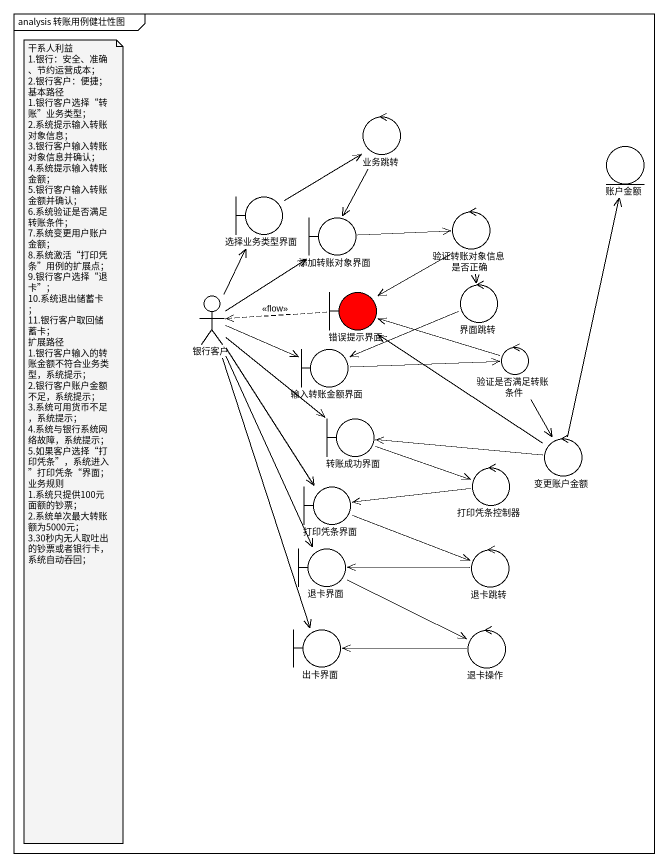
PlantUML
@startuml
mainframe analysis 转账用例健壮性图
control 业务跳转
entity 账户金额
boundary 选择业务类型界面
boundary 添加转账对象界面
control 验证转账对象信息是否正确
actor 银行客户
boundary 错误提示界面 #FF0000
control 界面跳转
boundary 输入转账金额界面
control 验证是否满足转账条件
boundary 转账成功界面
control 变更账户金额
boundary 打印凭条界面
control 打印凭条控制器
boundary 退卡界面
control 退卡跳转
boundary 出卡界面
control 退卡操作
业务跳转 --> 添加转账对象界面
选择业务类型界面 -up-> 业务跳转
添加转账对象界面 -right-> 验证转账对象信息是否正确
验证转账对象信息是否正确 --> 错误提示界面
验证转账对象信息是否正确 --> 界面跳转
银行客户 -up-> 选择业务类型界面
银行客户 -up-> 添加转账对象界面
银行客户 -right-> 输入转账金额界面
银行客户 --> 转账成功界面
银行客户 --> 打印凭条界面
银行客户 --> 退卡界面
银行客户 --> 出卡界面
错误提示界面 .left.> 银行客户 : <<flow>>
界面跳转 -left-> 输入转账金额界面
输入转账金额界面 -right-> 验证是否满足转账条件
验证是否满足转账条件 -left-> 错误提示界面
验证是否满足转账条件 --> 变更账户金额
转账成功界面 -right-> 打印凭条控制器
变更账户金额 -up-> 账户金额
变更账户金额 -up-> 错误提示界面
变更账户金额 -left-> 转账成功界面
打印凭条界面 -right-> 退卡跳转
打印凭条控制器 -left-> 打印凭条界面
退卡界面 -right-> 退卡操作
退卡跳转 -left-> 退卡界面
退卡操作 -left-> 出卡界面
note as N1
  干系人利益
  1.银行：安全、准确、节约运营成本；
  2.银行客户：便捷；
  基本路径
  1.银行客户选择“转账”业务类型；
  2.系统提示输入转账对象信息；
  3.银行客户输入转账对象信息并确认；
  4.系统提示输入转账金额；
  5.银行客户输入转账金额并确认；
  6.系统验证是否满足转账条件；
  7.系统变更用户账户金额；
  8.系统激活“打印凭条”用例的扩展点；
  9.银行客户选择“退卡”；
  10.系统退出储蓄卡；
  11.银行客户取回储蓄卡；
  扩展路径
  1.银行客户输入的转账金额不符合业务类型，系统提示；
  2.银行客户账户金额不足，系统提示；
  3.系统可用货币不足，系统提示；
  4.系统与银行系统网络故障，系统提示；
  5.如果客户选择“打印凭条”，系统进入”打印凭条“界面；
  业务规则
  1.系统只提供100元面额的钞票；
  2.系统单次最大转账额为5000元；
  3.30秒内无人取吐出的钞票或者银行卡，系统自动吞回；
end note
@enduml
